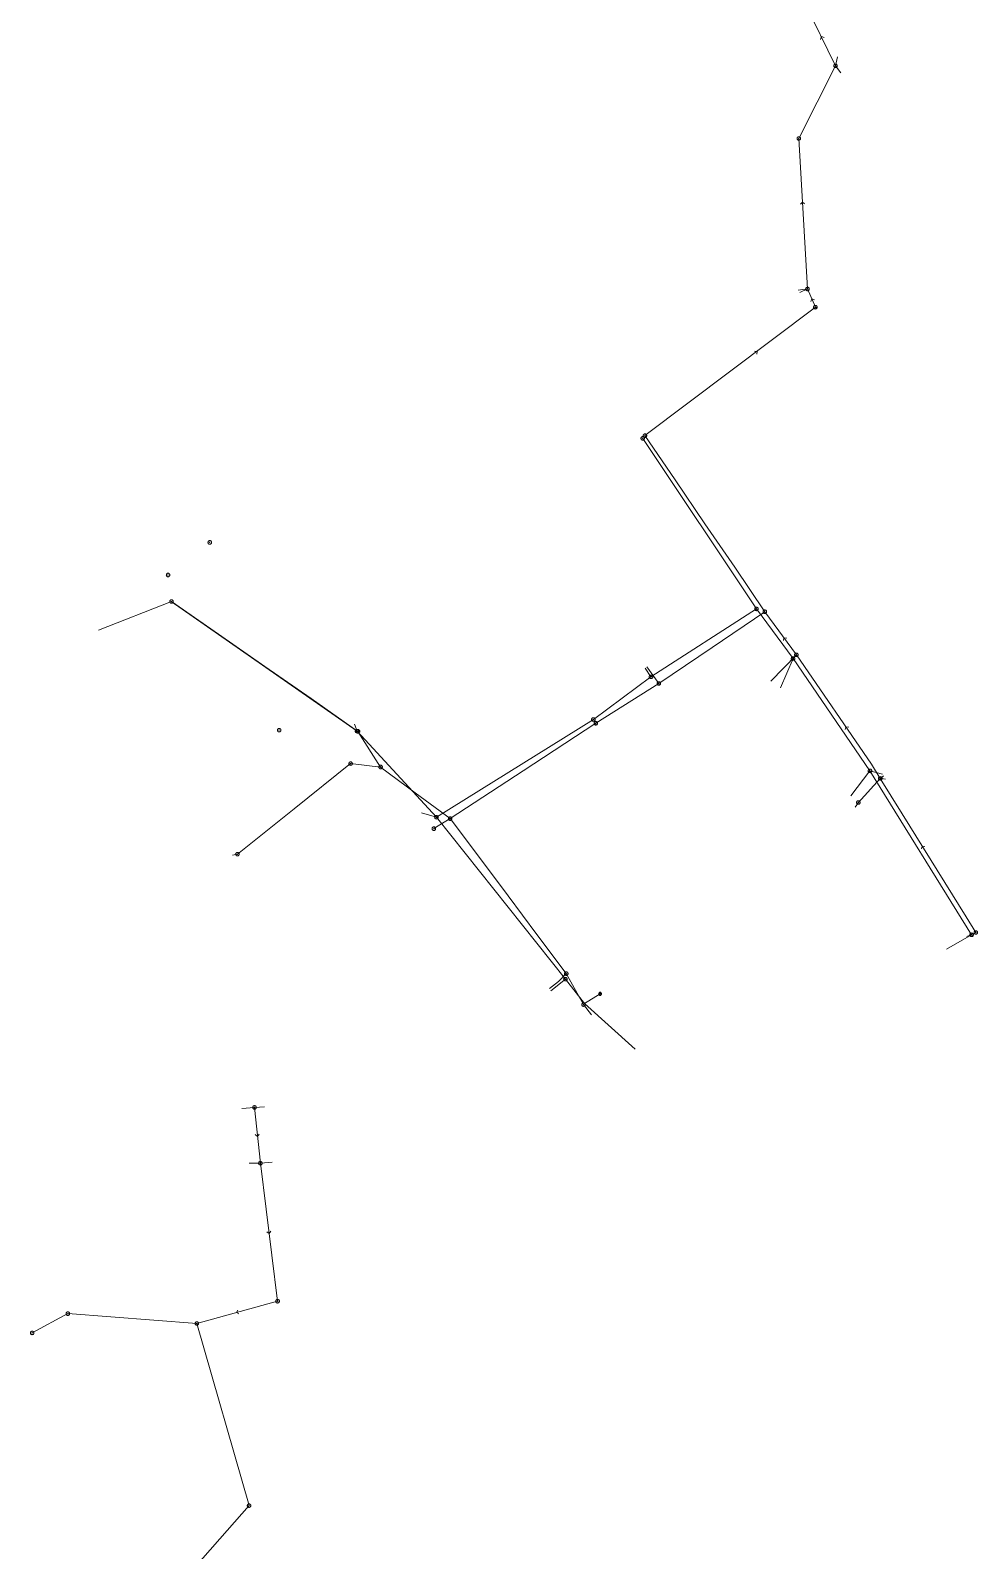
# Model space of a CAD drawing. Header units: metres. Extents: x 25504150 to 25508618, y 6694193 to 6702753.
# Drawn here: x 25506312 to 25506560.4, y 6698208.7 to 6698607.2 of the extents above; entities that cross this region are included whole.
import ezdxf

# ---------------------------------------------------------------- set-up
doc = ezdxf.new("R2010")
doc.units = ezdxf.units.M
for name, pattern in [('Sewer_node', [0]), ('Viemariputket', [0]), ('Viemarivarusteet', [0])]:
    doc.linetypes.add(name, pattern=pattern)
for name, color, linetype, lineweight in [('Sewer_node', 7, 'Sewer_node', 0), ('Viemariputket', 7, 'Viemariputket', 0), ('Viemarivarusteet', 7, 'Viemarivarusteet', 0)]:
    doc.layers.add(name, color=color, linetype=linetype, lineweight=lineweight)

msp = doc.modelspace()

# ---------------------------------------------------------------- linework, layer by layer
at = {"layer": 'Sewer_node', "color": 46, "linetype": 'Continuous', "true_color": 0x7f5f00, "flags": 128}
for points in [[(25506520.1, 6698605.3), (25506519.39, 6698605.53), (25506519.16, 6698604.82)], [(25506515.01, 6698561.69), (25506514.44, 6698562.17), (25506513.95, 6698561.61)], [(25506517.58, 6698536.55), (25506516.88, 6698536.81), (25506516.61, 6698536.12)], [(25506502.49, 6698522.28), (25506502.57, 6698523.03), (25506501.83, 6698523.12)], [(25506510.3, 6698447.87), (25506509.56, 6698447.97), (25506509.45, 6698447.24)], [(25506526.55, 6698424.5), (25506525.81, 6698424.63), (25506525.67, 6698423.9)], [(25506546.52, 6698393.22), (25506545.79, 6698393.38), (25506545.62, 6698392.66)], [(25506370.99, 6698317.73), (25506371.58, 6698317.28), (25506372.04, 6698317.86)], [(25506374.02, 6698292.28), (25506374.62, 6698291.84), (25506375.07, 6698292.43)], [(25506366.38, 6698271.74), (25506366.03, 6698271.07), (25506366.68, 6698270.72)]]:
    msp.add_lwpolyline(points, dxfattribs=at)
for points, elevation in [([(25506523.57, 6698597.88), (25506523.56, 6698597.95), (25506523.55, 6698598.02), (25506523.52, 6698598.09), (25506523.48, 6698598.15), (25506523.44, 6698598.21), (25506523.38, 6698598.25), (25506523.32, 6698598.29), (25506523.25, 6698598.32), (25506523.18, 6698598.33), (25506523.11, 6698598.34), (25506523.04, 6698598.33), (25506522.97, 6698598.32), (25506522.9, 6698598.29), (25506522.84, 6698598.25), (25506522.78, 6698598.21), (25506522.74, 6698598.15), (25506522.7, 6698598.09), (25506522.67, 6698598.02), (25506522.66, 6698597.95), (25506522.65, 6698597.88), (25506522.66, 6698597.81), (25506522.67, 6698597.74), (25506522.7, 6698597.67), (25506522.74, 6698597.61), (25506522.78, 6698597.55), (25506522.84, 6698597.51), (25506522.9, 6698597.47), (25506522.97, 6698597.44), (25506523.04, 6698597.43), (25506523.11, 6698597.42), (25506523.18, 6698597.43), (25506523.25, 6698597.44), (25506523.32, 6698597.47), (25506523.38, 6698597.51), (25506523.44, 6698597.55), (25506523.48, 6698597.61), (25506523.52, 6698597.67), (25506523.55, 6698597.74), (25506523.56, 6698597.81)], 36.54), ([(25506513.93, 6698578.85), (25506513.92, 6698578.92), (25506513.91, 6698578.99), (25506513.88, 6698579.06), (25506513.84, 6698579.12), (25506513.8, 6698579.18), (25506513.74, 6698579.22), (25506513.68, 6698579.26), (25506513.61, 6698579.29), (25506513.54, 6698579.3), (25506513.47, 6698579.31), (25506513.4, 6698579.3), (25506513.33, 6698579.29), (25506513.26, 6698579.26), (25506513.2, 6698579.22), (25506513.14, 6698579.18), (25506513.1, 6698579.12), (25506513.06, 6698579.06), (25506513.03, 6698578.99), (25506513.02, 6698578.92), (25506513.01, 6698578.85), (25506513.02, 6698578.78), (25506513.03, 6698578.71), (25506513.06, 6698578.64), (25506513.1, 6698578.58), (25506513.14, 6698578.52), (25506513.2, 6698578.48), (25506513.26, 6698578.44), (25506513.33, 6698578.41), (25506513.4, 6698578.4), (25506513.47, 6698578.39), (25506513.54, 6698578.4), (25506513.61, 6698578.41), (25506513.68, 6698578.44), (25506513.74, 6698578.48), (25506513.8, 6698578.52), (25506513.84, 6698578.58), (25506513.88, 6698578.64), (25506513.91, 6698578.71), (25506513.92, 6698578.78)], 36.85), ([(25506516.22, 6698539.39), (25506516.21, 6698539.46), (25506516.2, 6698539.53), (25506516.17, 6698539.6), (25506516.13, 6698539.66), (25506516.09, 6698539.72), (25506516.03, 6698539.76), (25506515.97, 6698539.8), (25506515.9, 6698539.83), (25506515.83, 6698539.84), (25506515.76, 6698539.85), (25506515.69, 6698539.84), (25506515.62, 6698539.83), (25506515.55, 6698539.8), (25506515.49, 6698539.76), (25506515.43, 6698539.72), (25506515.39, 6698539.66), (25506515.35, 6698539.6), (25506515.32, 6698539.53), (25506515.31, 6698539.46), (25506515.3, 6698539.39), (25506515.31, 6698539.32), (25506515.32, 6698539.25), (25506515.35, 6698539.18), (25506515.39, 6698539.12), (25506515.43, 6698539.06), (25506515.49, 6698539.02), (25506515.55, 6698538.98), (25506515.62, 6698538.95), (25506515.69, 6698538.94), (25506515.76, 6698538.93), (25506515.83, 6698538.94), (25506515.9, 6698538.95), (25506515.97, 6698538.98), (25506516.03, 6698539.02), (25506516.09, 6698539.06), (25506516.13, 6698539.12), (25506516.17, 6698539.18), (25506516.2, 6698539.25), (25506516.21, 6698539.32)], 36.89), ([(25506518.29, 6698534.61), (25506518.28, 6698534.68), (25506518.27, 6698534.76), (25506518.24, 6698534.82), (25506518.2, 6698534.89), (25506518.15, 6698534.94), (25506518.1, 6698534.99), (25506518.03, 6698535.03), (25506517.97, 6698535.06), (25506517.89, 6698535.07), (25506517.82, 6698535.08), (25506517.75, 6698535.07), (25506517.67, 6698535.06), (25506517.61, 6698535.03), (25506517.54, 6698534.99), (25506517.49, 6698534.94), (25506517.44, 6698534.89), (25506517.4, 6698534.82), (25506517.37, 6698534.76), (25506517.36, 6698534.68), (25506517.35, 6698534.61), (25506517.36, 6698534.54), (25506517.37, 6698534.46), (25506517.4, 6698534.4), (25506517.44, 6698534.33), (25506517.49, 6698534.28), (25506517.54, 6698534.23), (25506517.61, 6698534.19), (25506517.67, 6698534.16), (25506517.75, 6698534.15), (25506517.82, 6698534.14), (25506517.89, 6698534.15), (25506517.97, 6698534.16), (25506518.03, 6698534.19), (25506518.1, 6698534.23), (25506518.15, 6698534.28), (25506518.2, 6698534.33), (25506518.24, 6698534.4), (25506518.27, 6698534.46), (25506518.28, 6698534.54)], 37), ([(25506473.61, 6698500.95), (25506473.6, 6698501.02), (25506473.59, 6698501.09), (25506473.56, 6698501.16), (25506473.52, 6698501.22), (25506473.48, 6698501.28), (25506473.42, 6698501.32), (25506473.36, 6698501.36), (25506473.29, 6698501.39), (25506473.22, 6698501.4), (25506473.15, 6698501.41), (25506473.08, 6698501.4), (25506473.01, 6698501.39), (25506472.94, 6698501.36), (25506472.88, 6698501.32), (25506472.82, 6698501.28), (25506472.78, 6698501.22), (25506472.74, 6698501.16), (25506472.71, 6698501.09), (25506472.7, 6698501.02), (25506472.69, 6698500.95), (25506472.7, 6698500.88), (25506472.71, 6698500.81), (25506472.74, 6698500.74), (25506472.78, 6698500.68), (25506472.82, 6698500.62), (25506472.88, 6698500.58), (25506472.94, 6698500.54), (25506473.01, 6698500.51), (25506473.08, 6698500.5), (25506473.15, 6698500.49), (25506473.22, 6698500.5), (25506473.29, 6698500.51), (25506473.36, 6698500.54), (25506473.42, 6698500.58), (25506473.48, 6698500.62), (25506473.52, 6698500.68), (25506473.56, 6698500.74), (25506473.59, 6698500.81), (25506473.6, 6698500.88)], 100), ([(25506359.53, 6698472.96), (25506359.52, 6698473.03), (25506359.51, 6698473.11), (25506359.48, 6698473.17), (25506359.44, 6698473.24), (25506359.39, 6698473.29), (25506359.34, 6698473.34), (25506359.27, 6698473.38), (25506359.21, 6698473.41), (25506359.13, 6698473.42), (25506359.06, 6698473.43), (25506358.99, 6698473.42), (25506358.91, 6698473.41), (25506358.85, 6698473.38), (25506358.78, 6698473.34), (25506358.73, 6698473.29), (25506358.68, 6698473.24), (25506358.64, 6698473.17), (25506358.61, 6698473.11), (25506358.6, 6698473.03), (25506358.59, 6698472.96), (25506358.6, 6698472.89), (25506358.61, 6698472.81), (25506358.64, 6698472.75), (25506358.68, 6698472.68), (25506358.73, 6698472.63), (25506358.78, 6698472.58), (25506358.85, 6698472.54), (25506358.91, 6698472.51), (25506358.99, 6698472.5), (25506359.06, 6698472.49), (25506359.13, 6698472.5), (25506359.21, 6698472.51), (25506359.27, 6698472.54), (25506359.34, 6698472.58), (25506359.39, 6698472.63), (25506359.44, 6698472.68), (25506359.48, 6698472.75), (25506359.51, 6698472.81), (25506359.52, 6698472.89)], 43.4), ([(25506348.59, 6698464.42), (25506348.58, 6698464.49), (25506348.57, 6698464.56), (25506348.54, 6698464.63), (25506348.5, 6698464.69), (25506348.46, 6698464.75), (25506348.4, 6698464.79), (25506348.34, 6698464.83), (25506348.27, 6698464.86), (25506348.2, 6698464.87), (25506348.13, 6698464.88), (25506348.06, 6698464.87), (25506347.99, 6698464.86), (25506347.92, 6698464.83), (25506347.86, 6698464.79), (25506347.8, 6698464.75), (25506347.76, 6698464.69), (25506347.72, 6698464.63), (25506347.69, 6698464.56), (25506347.68, 6698464.49), (25506347.67, 6698464.42), (25506347.68, 6698464.35), (25506347.69, 6698464.28), (25506347.72, 6698464.21), (25506347.76, 6698464.15), (25506347.8, 6698464.09), (25506347.86, 6698464.05), (25506347.92, 6698464.01), (25506347.99, 6698463.98), (25506348.06, 6698463.97), (25506348.13, 6698463.96), (25506348.2, 6698463.97), (25506348.27, 6698463.98), (25506348.34, 6698464.01), (25506348.4, 6698464.05), (25506348.46, 6698464.09), (25506348.5, 6698464.15), (25506348.54, 6698464.21), (25506348.57, 6698464.28), (25506348.58, 6698464.35)], 44.81), ([(25506349.48, 6698457.47), (25506349.47, 6698457.54), (25506349.46, 6698457.61), (25506349.43, 6698457.68), (25506349.39, 6698457.74), (25506349.35, 6698457.8), (25506349.29, 6698457.84), (25506349.23, 6698457.88), (25506349.16, 6698457.91), (25506349.09, 6698457.92), (25506349.02, 6698457.93), (25506348.95, 6698457.92), (25506348.88, 6698457.91), (25506348.81, 6698457.88), (25506348.75, 6698457.84), (25506348.69, 6698457.8), (25506348.65, 6698457.74), (25506348.61, 6698457.68), (25506348.58, 6698457.61), (25506348.57, 6698457.54), (25506348.56, 6698457.47), (25506348.57, 6698457.4), (25506348.58, 6698457.33), (25506348.61, 6698457.26), (25506348.65, 6698457.2), (25506348.69, 6698457.14), (25506348.75, 6698457.1), (25506348.81, 6698457.06), (25506348.88, 6698457.03), (25506348.95, 6698457.02), (25506349.02, 6698457.01), (25506349.09, 6698457.02), (25506349.16, 6698457.03), (25506349.23, 6698457.06), (25506349.29, 6698457.1), (25506349.35, 6698457.14), (25506349.39, 6698457.2), (25506349.43, 6698457.26), (25506349.46, 6698457.33), (25506349.47, 6698457.4)], 100), ([(25506505.02, 6698454.8), (25506505.01, 6698454.87), (25506505, 6698454.94), (25506504.97, 6698455.01), (25506504.93, 6698455.07), (25506504.89, 6698455.13), (25506504.83, 6698455.17), (25506504.77, 6698455.21), (25506504.7, 6698455.24), (25506504.63, 6698455.25), (25506504.56, 6698455.26), (25506504.49, 6698455.25), (25506504.42, 6698455.24), (25506504.35, 6698455.21), (25506504.29, 6698455.17), (25506504.23, 6698455.13), (25506504.19, 6698455.07), (25506504.15, 6698455.01), (25506504.12, 6698454.94), (25506504.11, 6698454.87), (25506504.1, 6698454.8), (25506504.11, 6698454.73), (25506504.12, 6698454.66), (25506504.15, 6698454.59), (25506504.19, 6698454.53), (25506504.23, 6698454.47), (25506504.29, 6698454.43), (25506504.35, 6698454.39), (25506504.42, 6698454.36), (25506504.49, 6698454.35), (25506504.56, 6698454.34), (25506504.63, 6698454.35), (25506504.7, 6698454.36), (25506504.77, 6698454.39), (25506504.83, 6698454.43), (25506504.89, 6698454.47), (25506504.93, 6698454.53), (25506504.97, 6698454.59), (25506505, 6698454.66), (25506505.01, 6698454.73)], 100), ([(25506513.3, 6698443.5), (25506513.29, 6698443.57), (25506513.28, 6698443.64), (25506513.25, 6698443.71), (25506513.21, 6698443.77), (25506513.17, 6698443.83), (25506513.11, 6698443.87), (25506513.05, 6698443.91), (25506512.98, 6698443.94), (25506512.91, 6698443.95), (25506512.84, 6698443.96), (25506512.77, 6698443.95), (25506512.7, 6698443.94), (25506512.63, 6698443.91), (25506512.57, 6698443.87), (25506512.51, 6698443.83), (25506512.47, 6698443.77), (25506512.43, 6698443.71), (25506512.4, 6698443.64), (25506512.39, 6698443.57), (25506512.38, 6698443.5), (25506512.39, 6698443.43), (25506512.4, 6698443.36), (25506512.43, 6698443.29), (25506512.47, 6698443.23), (25506512.51, 6698443.17), (25506512.57, 6698443.13), (25506512.63, 6698443.09), (25506512.7, 6698443.06), (25506512.77, 6698443.05), (25506512.84, 6698443.04), (25506512.91, 6698443.05), (25506512.98, 6698443.06), (25506513.05, 6698443.09), (25506513.11, 6698443.13), (25506513.17, 6698443.17), (25506513.21, 6698443.23), (25506513.25, 6698443.29), (25506513.28, 6698443.36), (25506513.29, 6698443.43)], 100), ([(25506477.23, 6698435.98), (25506477.22, 6698436.05), (25506477.21, 6698436.12), (25506477.18, 6698436.19), (25506477.14, 6698436.25), (25506477.1, 6698436.31), (25506477.04, 6698436.35), (25506476.98, 6698436.39), (25506476.91, 6698436.42), (25506476.84, 6698436.43), (25506476.77, 6698436.44), (25506476.7, 6698436.43), (25506476.63, 6698436.42), (25506476.56, 6698436.39), (25506476.5, 6698436.35), (25506476.44, 6698436.31), (25506476.4, 6698436.25), (25506476.36, 6698436.19), (25506476.33, 6698436.12), (25506476.32, 6698436.05), (25506476.31, 6698435.98), (25506476.32, 6698435.91), (25506476.33, 6698435.84), (25506476.36, 6698435.77), (25506476.4, 6698435.71), (25506476.44, 6698435.65), (25506476.5, 6698435.61), (25506476.56, 6698435.57), (25506476.63, 6698435.54), (25506476.7, 6698435.53), (25506476.77, 6698435.52), (25506476.84, 6698435.53), (25506476.91, 6698435.54), (25506476.98, 6698435.57), (25506477.04, 6698435.61), (25506477.1, 6698435.65), (25506477.14, 6698435.71), (25506477.18, 6698435.77), (25506477.21, 6698435.84), (25506477.22, 6698435.91)], 100), ([(25506460.72, 6698425.55), (25506460.71, 6698425.62), (25506460.7, 6698425.69), (25506460.67, 6698425.76), (25506460.63, 6698425.82), (25506460.59, 6698425.88), (25506460.53, 6698425.92), (25506460.47, 6698425.96), (25506460.4, 6698425.99), (25506460.33, 6698426), (25506460.26, 6698426.01), (25506460.19, 6698426), (25506460.12, 6698425.99), (25506460.05, 6698425.96), (25506459.99, 6698425.92), (25506459.93, 6698425.88), (25506459.89, 6698425.82), (25506459.85, 6698425.76), (25506459.82, 6698425.69), (25506459.81, 6698425.62), (25506459.8, 6698425.55), (25506459.81, 6698425.48), (25506459.82, 6698425.41), (25506459.85, 6698425.34), (25506459.89, 6698425.28), (25506459.93, 6698425.22), (25506459.99, 6698425.18), (25506460.05, 6698425.14), (25506460.12, 6698425.11), (25506460.19, 6698425.1), (25506460.26, 6698425.09), (25506460.33, 6698425.1), (25506460.4, 6698425.11), (25506460.47, 6698425.14), (25506460.53, 6698425.18), (25506460.59, 6698425.22), (25506460.63, 6698425.28), (25506460.67, 6698425.34), (25506460.7, 6698425.41), (25506460.71, 6698425.48)], 100), ([(25506377.7, 6698423.76), (25506377.69, 6698423.83), (25506377.68, 6698423.9), (25506377.65, 6698423.97), (25506377.61, 6698424.03), (25506377.57, 6698424.09), (25506377.51, 6698424.13), (25506377.45, 6698424.17), (25506377.38, 6698424.2), (25506377.31, 6698424.21), (25506377.24, 6698424.22), (25506377.17, 6698424.21), (25506377.1, 6698424.2), (25506377.03, 6698424.17), (25506376.97, 6698424.13), (25506376.91, 6698424.09), (25506376.87, 6698424.03), (25506376.83, 6698423.97), (25506376.8, 6698423.9), (25506376.79, 6698423.83), (25506376.78, 6698423.76), (25506376.79, 6698423.69), (25506376.8, 6698423.62), (25506376.83, 6698423.55), (25506376.87, 6698423.49), (25506376.91, 6698423.43), (25506376.97, 6698423.39), (25506377.03, 6698423.35), (25506377.1, 6698423.32), (25506377.17, 6698423.31), (25506377.24, 6698423.3), (25506377.31, 6698423.31), (25506377.38, 6698423.32), (25506377.45, 6698423.35), (25506377.51, 6698423.39), (25506377.57, 6698423.43), (25506377.61, 6698423.49), (25506377.65, 6698423.55), (25506377.68, 6698423.62), (25506377.69, 6698423.69)], 100), ([(25506398.39, 6698423.44), (25506398.38, 6698423.51), (25506398.37, 6698423.59), (25506398.34, 6698423.65), (25506398.3, 6698423.72), (25506398.25, 6698423.77), (25506398.2, 6698423.82), (25506398.13, 6698423.86), (25506398.07, 6698423.89), (25506397.99, 6698423.9), (25506397.92, 6698423.91), (25506397.85, 6698423.9), (25506397.77, 6698423.89), (25506397.71, 6698423.86), (25506397.64, 6698423.82), (25506397.59, 6698423.77), (25506397.54, 6698423.72), (25506397.5, 6698423.65), (25506397.47, 6698423.59), (25506397.46, 6698423.51), (25506397.45, 6698423.44), (25506397.46, 6698423.37), (25506397.47, 6698423.29), (25506397.5, 6698423.23), (25506397.54, 6698423.16), (25506397.59, 6698423.11), (25506397.64, 6698423.06), (25506397.71, 6698423.02), (25506397.77, 6698422.99), (25506397.85, 6698422.98), (25506397.92, 6698422.97), (25506397.99, 6698422.98), (25506398.07, 6698422.99), (25506398.13, 6698423.02), (25506398.2, 6698423.06), (25506398.25, 6698423.11), (25506398.3, 6698423.16), (25506398.34, 6698423.23), (25506398.37, 6698423.29), (25506398.38, 6698423.37)], 100), ([(25506396.45, 6698414.98), (25506396.44, 6698415.05), (25506396.43, 6698415.12), (25506396.4, 6698415.19), (25506396.36, 6698415.25), (25506396.32, 6698415.31), (25506396.26, 6698415.35), (25506396.2, 6698415.39), (25506396.13, 6698415.42), (25506396.06, 6698415.43), (25506395.99, 6698415.44), (25506395.92, 6698415.43), (25506395.85, 6698415.42), (25506395.78, 6698415.39), (25506395.72, 6698415.35), (25506395.66, 6698415.31), (25506395.62, 6698415.25), (25506395.58, 6698415.19), (25506395.55, 6698415.12), (25506395.54, 6698415.05), (25506395.53, 6698414.98), (25506395.54, 6698414.91), (25506395.55, 6698414.84), (25506395.58, 6698414.77), (25506395.62, 6698414.71), (25506395.66, 6698414.65), (25506395.72, 6698414.61), (25506395.78, 6698414.57), (25506395.85, 6698414.54), (25506395.92, 6698414.53), (25506395.99, 6698414.52), (25506396.06, 6698414.53), (25506396.13, 6698414.54), (25506396.2, 6698414.57), (25506396.26, 6698414.61), (25506396.32, 6698414.65), (25506396.36, 6698414.71), (25506396.4, 6698414.77), (25506396.43, 6698414.84), (25506396.44, 6698414.91)], 100), ([(25506404.31, 6698414.09), (25506404.3, 6698414.16), (25506404.29, 6698414.23), (25506404.26, 6698414.3), (25506404.22, 6698414.36), (25506404.18, 6698414.42), (25506404.12, 6698414.46), (25506404.06, 6698414.5), (25506403.99, 6698414.53), (25506403.92, 6698414.54), (25506403.85, 6698414.55), (25506403.78, 6698414.54), (25506403.71, 6698414.53), (25506403.64, 6698414.5), (25506403.58, 6698414.46), (25506403.52, 6698414.42), (25506403.48, 6698414.36), (25506403.44, 6698414.3), (25506403.41, 6698414.23), (25506403.4, 6698414.16), (25506403.39, 6698414.09), (25506403.4, 6698414.02), (25506403.41, 6698413.95), (25506403.44, 6698413.88), (25506403.48, 6698413.82), (25506403.52, 6698413.76), (25506403.58, 6698413.72), (25506403.64, 6698413.68), (25506403.71, 6698413.65), (25506403.78, 6698413.64), (25506403.85, 6698413.63), (25506403.92, 6698413.64), (25506403.99, 6698413.65), (25506404.06, 6698413.68), (25506404.12, 6698413.72), (25506404.18, 6698413.76), (25506404.22, 6698413.82), (25506404.26, 6698413.88), (25506404.29, 6698413.95), (25506404.3, 6698414.02)], 100), ([(25506535.31, 6698411.1), (25506535.3, 6698411.17), (25506535.29, 6698411.24), (25506535.26, 6698411.31), (25506535.22, 6698411.37), (25506535.18, 6698411.43), (25506535.12, 6698411.47), (25506535.06, 6698411.51), (25506534.99, 6698411.54), (25506534.92, 6698411.55), (25506534.85, 6698411.56), (25506534.78, 6698411.55), (25506534.71, 6698411.54), (25506534.64, 6698411.51), (25506534.58, 6698411.47), (25506534.52, 6698411.43), (25506534.48, 6698411.37), (25506534.44, 6698411.31), (25506534.41, 6698411.24), (25506534.4, 6698411.17), (25506534.39, 6698411.1), (25506534.4, 6698411.03), (25506534.41, 6698410.96), (25506534.44, 6698410.89), (25506534.48, 6698410.83), (25506534.52, 6698410.77), (25506534.58, 6698410.73), (25506534.64, 6698410.69), (25506534.71, 6698410.66), (25506534.78, 6698410.65), (25506534.85, 6698410.64), (25506534.92, 6698410.65), (25506534.99, 6698410.66), (25506535.06, 6698410.69), (25506535.12, 6698410.73), (25506535.18, 6698410.77), (25506535.22, 6698410.83), (25506535.26, 6698410.89), (25506535.29, 6698410.96), (25506535.3, 6698411.03)], 100), ([(25506529.55, 6698404.79), (25506529.54, 6698404.86), (25506529.53, 6698404.93), (25506529.5, 6698405), (25506529.46, 6698405.06), (25506529.42, 6698405.12), (25506529.36, 6698405.16), (25506529.3, 6698405.2), (25506529.23, 6698405.23), (25506529.16, 6698405.24), (25506529.09, 6698405.25), (25506529.02, 6698405.24), (25506528.95, 6698405.23), (25506528.88, 6698405.2), (25506528.82, 6698405.16), (25506528.76, 6698405.12), (25506528.72, 6698405.06), (25506528.68, 6698405), (25506528.65, 6698404.93), (25506528.64, 6698404.86), (25506528.63, 6698404.79), (25506528.64, 6698404.72), (25506528.65, 6698404.65), (25506528.68, 6698404.58), (25506528.72, 6698404.52), (25506528.76, 6698404.46), (25506528.82, 6698404.42), (25506528.88, 6698404.38), (25506528.95, 6698404.35), (25506529.02, 6698404.34), (25506529.09, 6698404.33), (25506529.16, 6698404.34), (25506529.23, 6698404.35), (25506529.3, 6698404.38), (25506529.36, 6698404.42), (25506529.42, 6698404.46), (25506529.46, 6698404.52), (25506529.5, 6698404.58), (25506529.53, 6698404.65), (25506529.54, 6698404.72)], 100), ([(25506422.54, 6698400.56), (25506422.53, 6698400.63), (25506422.52, 6698400.7), (25506422.49, 6698400.77), (25506422.45, 6698400.83), (25506422.41, 6698400.89), (25506422.35, 6698400.93), (25506422.29, 6698400.97), (25506422.22, 6698401), (25506422.15, 6698401.01), (25506422.08, 6698401.02), (25506422.01, 6698401.01), (25506421.94, 6698401), (25506421.87, 6698400.97), (25506421.81, 6698400.93), (25506421.75, 6698400.89), (25506421.71, 6698400.83), (25506421.67, 6698400.77), (25506421.64, 6698400.7), (25506421.63, 6698400.63), (25506421.62, 6698400.56), (25506421.63, 6698400.49), (25506421.64, 6698400.42), (25506421.67, 6698400.35), (25506421.71, 6698400.29), (25506421.75, 6698400.23), (25506421.81, 6698400.19), (25506421.87, 6698400.15), (25506421.94, 6698400.12), (25506422.01, 6698400.11), (25506422.08, 6698400.1), (25506422.15, 6698400.11), (25506422.22, 6698400.12), (25506422.29, 6698400.15), (25506422.35, 6698400.19), (25506422.41, 6698400.23), (25506422.45, 6698400.29), (25506422.49, 6698400.35), (25506422.52, 6698400.42), (25506422.53, 6698400.49)], 100), ([(25506418.27, 6698397.93), (25506418.26, 6698398), (25506418.25, 6698398.07), (25506418.22, 6698398.14), (25506418.18, 6698398.2), (25506418.14, 6698398.26), (25506418.08, 6698398.3), (25506418.02, 6698398.34), (25506417.95, 6698398.37), (25506417.88, 6698398.38), (25506417.81, 6698398.39), (25506417.74, 6698398.38), (25506417.67, 6698398.37), (25506417.6, 6698398.34), (25506417.54, 6698398.3), (25506417.48, 6698398.26), (25506417.44, 6698398.2), (25506417.4, 6698398.14), (25506417.37, 6698398.07), (25506417.36, 6698398), (25506417.35, 6698397.93), (25506417.36, 6698397.86), (25506417.37, 6698397.79), (25506417.4, 6698397.72), (25506417.44, 6698397.66), (25506417.48, 6698397.6), (25506417.54, 6698397.56), (25506417.6, 6698397.52), (25506417.67, 6698397.49), (25506417.74, 6698397.48), (25506417.81, 6698397.47), (25506417.88, 6698397.48), (25506417.95, 6698397.49), (25506418.02, 6698397.52), (25506418.08, 6698397.56), (25506418.14, 6698397.6), (25506418.18, 6698397.66), (25506418.22, 6698397.72), (25506418.25, 6698397.79), (25506418.26, 6698397.86)], 100), ([(25506366.77, 6698391.24), (25506366.76, 6698391.31), (25506366.75, 6698391.38), (25506366.72, 6698391.45), (25506366.68, 6698391.51), (25506366.64, 6698391.57), (25506366.58, 6698391.61), (25506366.52, 6698391.65), (25506366.45, 6698391.68), (25506366.38, 6698391.69), (25506366.31, 6698391.7), (25506366.24, 6698391.69), (25506366.17, 6698391.68), (25506366.1, 6698391.65), (25506366.04, 6698391.61), (25506365.98, 6698391.57), (25506365.94, 6698391.51), (25506365.9, 6698391.45), (25506365.87, 6698391.38), (25506365.86, 6698391.31), (25506365.85, 6698391.24), (25506365.86, 6698391.17), (25506365.87, 6698391.1), (25506365.9, 6698391.03), (25506365.94, 6698390.97), (25506365.98, 6698390.91), (25506366.04, 6698390.87), (25506366.1, 6698390.83), (25506366.17, 6698390.8), (25506366.24, 6698390.79), (25506366.31, 6698390.78), (25506366.38, 6698390.79), (25506366.45, 6698390.8), (25506366.52, 6698390.83), (25506366.58, 6698390.87), (25506366.64, 6698390.91), (25506366.68, 6698390.97), (25506366.72, 6698391.03), (25506366.75, 6698391.1), (25506366.76, 6698391.17)], 100), ([(25506560.35, 6698370.7), (25506560.34, 6698370.77), (25506560.33, 6698370.84), (25506560.3, 6698370.91), (25506560.26, 6698370.97), (25506560.22, 6698371.03), (25506560.16, 6698371.07), (25506560.1, 6698371.11), (25506560.03, 6698371.14), (25506559.96, 6698371.15), (25506559.89, 6698371.16), (25506559.82, 6698371.15), (25506559.75, 6698371.14), (25506559.68, 6698371.11), (25506559.62, 6698371.07), (25506559.56, 6698371.03), (25506559.52, 6698370.97), (25506559.48, 6698370.91), (25506559.45, 6698370.84), (25506559.44, 6698370.77), (25506559.43, 6698370.7), (25506559.44, 6698370.63), (25506559.45, 6698370.56), (25506559.48, 6698370.49), (25506559.52, 6698370.43), (25506559.56, 6698370.37), (25506559.62, 6698370.33), (25506559.68, 6698370.29), (25506559.75, 6698370.26), (25506559.82, 6698370.25), (25506559.89, 6698370.24), (25506559.96, 6698370.25), (25506560.03, 6698370.26), (25506560.1, 6698370.29), (25506560.16, 6698370.33), (25506560.22, 6698370.37), (25506560.26, 6698370.43), (25506560.3, 6698370.49), (25506560.33, 6698370.56), (25506560.34, 6698370.63)], 100), ([(25506452.99, 6698359.93), (25506452.98, 6698360), (25506452.97, 6698360.07), (25506452.94, 6698360.14), (25506452.9, 6698360.2), (25506452.86, 6698360.26), (25506452.8, 6698360.3), (25506452.74, 6698360.34), (25506452.67, 6698360.37), (25506452.6, 6698360.38), (25506452.53, 6698360.39), (25506452.46, 6698360.38), (25506452.39, 6698360.37), (25506452.32, 6698360.34), (25506452.26, 6698360.3), (25506452.2, 6698360.26), (25506452.16, 6698360.2), (25506452.12, 6698360.14), (25506452.09, 6698360.07), (25506452.08, 6698360), (25506452.07, 6698359.93), (25506452.08, 6698359.86), (25506452.09, 6698359.79), (25506452.12, 6698359.72), (25506452.16, 6698359.66), (25506452.2, 6698359.6), (25506452.26, 6698359.56), (25506452.32, 6698359.52), (25506452.39, 6698359.49), (25506452.46, 6698359.48), (25506452.53, 6698359.47), (25506452.6, 6698359.48), (25506452.67, 6698359.49), (25506452.74, 6698359.52), (25506452.8, 6698359.56), (25506452.86, 6698359.6), (25506452.9, 6698359.66), (25506452.94, 6698359.72), (25506452.97, 6698359.79), (25506452.98, 6698359.86)], 100), ([(25506457.52, 6698351.81), (25506457.51, 6698351.88), (25506457.5, 6698351.95), (25506457.47, 6698352.02), (25506457.43, 6698352.08), (25506457.39, 6698352.14), (25506457.33, 6698352.18), (25506457.27, 6698352.22), (25506457.2, 6698352.25), (25506457.13, 6698352.26), (25506457.06, 6698352.27), (25506456.99, 6698352.26), (25506456.92, 6698352.25), (25506456.85, 6698352.22), (25506456.79, 6698352.18), (25506456.73, 6698352.14), (25506456.69, 6698352.08), (25506456.65, 6698352.02), (25506456.62, 6698351.95), (25506456.61, 6698351.88), (25506456.6, 6698351.81), (25506456.61, 6698351.74), (25506456.62, 6698351.67), (25506456.65, 6698351.6), (25506456.69, 6698351.54), (25506456.73, 6698351.48), (25506456.79, 6698351.44), (25506456.85, 6698351.4), (25506456.92, 6698351.37), (25506456.99, 6698351.36), (25506457.06, 6698351.35), (25506457.13, 6698351.36), (25506457.2, 6698351.37), (25506457.27, 6698351.4), (25506457.33, 6698351.44), (25506457.39, 6698351.48), (25506457.43, 6698351.54), (25506457.47, 6698351.6), (25506457.5, 6698351.67), (25506457.51, 6698351.74)], 100), ([(25506371.25, 6698324.86), (25506371.24, 6698324.93), (25506371.23, 6698325.01), (25506371.2, 6698325.07), (25506371.16, 6698325.14), (25506371.11, 6698325.19), (25506371.06, 6698325.24), (25506370.99, 6698325.28), (25506370.93, 6698325.31), (25506370.85, 6698325.32), (25506370.78, 6698325.33), (25506370.71, 6698325.32), (25506370.63, 6698325.31), (25506370.57, 6698325.28), (25506370.5, 6698325.24), (25506370.45, 6698325.19), (25506370.4, 6698325.14), (25506370.36, 6698325.07), (25506370.33, 6698325.01), (25506370.32, 6698324.93), (25506370.31, 6698324.86), (25506370.32, 6698324.79), (25506370.33, 6698324.71), (25506370.36, 6698324.65), (25506370.4, 6698324.58), (25506370.45, 6698324.53), (25506370.5, 6698324.48), (25506370.57, 6698324.44), (25506370.63, 6698324.41), (25506370.71, 6698324.4), (25506370.78, 6698324.39), (25506370.85, 6698324.4), (25506370.93, 6698324.41), (25506370.99, 6698324.44), (25506371.06, 6698324.48), (25506371.11, 6698324.53), (25506371.16, 6698324.58), (25506371.2, 6698324.65), (25506371.23, 6698324.71), (25506371.24, 6698324.79)], 42.06), ([(25506372.79, 6698310.23), (25506372.78, 6698310.3), (25506372.77, 6698310.37), (25506372.74, 6698310.44), (25506372.7, 6698310.5), (25506372.66, 6698310.56), (25506372.6, 6698310.6), (25506372.54, 6698310.64), (25506372.47, 6698310.67), (25506372.4, 6698310.68), (25506372.33, 6698310.69), (25506372.26, 6698310.68), (25506372.19, 6698310.67), (25506372.12, 6698310.64), (25506372.06, 6698310.6), (25506372, 6698310.56), (25506371.96, 6698310.5), (25506371.92, 6698310.44), (25506371.89, 6698310.37), (25506371.88, 6698310.3), (25506371.87, 6698310.23), (25506371.88, 6698310.16), (25506371.89, 6698310.09), (25506371.92, 6698310.02), (25506371.96, 6698309.96), (25506372, 6698309.9), (25506372.06, 6698309.86), (25506372.12, 6698309.82), (25506372.19, 6698309.79), (25506372.26, 6698309.78), (25506372.33, 6698309.77), (25506372.4, 6698309.78), (25506372.47, 6698309.79), (25506372.54, 6698309.82), (25506372.6, 6698309.86), (25506372.66, 6698309.9), (25506372.7, 6698309.96), (25506372.74, 6698310.02), (25506372.77, 6698310.09), (25506372.78, 6698310.16)], 42.09), ([(25506377.31, 6698274.06), (25506377.3, 6698274.13), (25506377.29, 6698274.21), (25506377.26, 6698274.27), (25506377.22, 6698274.34), (25506377.17, 6698274.39), (25506377.12, 6698274.44), (25506377.05, 6698274.48), (25506376.99, 6698274.51), (25506376.91, 6698274.52), (25506376.84, 6698274.53), (25506376.77, 6698274.52), (25506376.69, 6698274.51), (25506376.63, 6698274.48), (25506376.56, 6698274.44), (25506376.51, 6698274.39), (25506376.46, 6698274.34), (25506376.42, 6698274.27), (25506376.39, 6698274.21), (25506376.38, 6698274.13), (25506376.37, 6698274.06), (25506376.38, 6698273.99), (25506376.39, 6698273.91), (25506376.42, 6698273.85), (25506376.46, 6698273.78), (25506376.51, 6698273.73), (25506376.56, 6698273.68), (25506376.63, 6698273.64), (25506376.69, 6698273.61), (25506376.77, 6698273.6), (25506376.84, 6698273.59), (25506376.91, 6698273.6), (25506376.99, 6698273.61), (25506377.05, 6698273.64), (25506377.12, 6698273.68), (25506377.17, 6698273.73), (25506377.22, 6698273.78), (25506377.26, 6698273.85), (25506377.29, 6698273.91), (25506377.3, 6698273.99)], 42.53), ([(25506322.32, 6698270.81), (25506322.31, 6698270.88), (25506322.3, 6698270.95), (25506322.27, 6698271.02), (25506322.23, 6698271.08), (25506322.19, 6698271.14), (25506322.13, 6698271.18), (25506322.07, 6698271.22), (25506322, 6698271.25), (25506321.93, 6698271.26), (25506321.86, 6698271.27), (25506321.79, 6698271.26), (25506321.72, 6698271.25), (25506321.65, 6698271.22), (25506321.59, 6698271.18), (25506321.53, 6698271.14), (25506321.49, 6698271.08), (25506321.45, 6698271.02), (25506321.42, 6698270.95), (25506321.41, 6698270.88), (25506321.4, 6698270.81), (25506321.41, 6698270.74), (25506321.42, 6698270.67), (25506321.45, 6698270.6), (25506321.49, 6698270.54), (25506321.53, 6698270.48), (25506321.59, 6698270.44), (25506321.65, 6698270.4), (25506321.72, 6698270.37), (25506321.79, 6698270.36), (25506321.86, 6698270.35), (25506321.93, 6698270.36), (25506322, 6698270.37), (25506322.07, 6698270.4), (25506322.13, 6698270.44), (25506322.19, 6698270.48), (25506322.23, 6698270.54), (25506322.27, 6698270.6), (25506322.3, 6698270.67), (25506322.31, 6698270.74)], 43.51), ([(25506312.96, 6698265.75), (25506312.95, 6698265.82), (25506312.94, 6698265.89), (25506312.91, 6698265.96), (25506312.87, 6698266.02), (25506312.83, 6698266.08), (25506312.77, 6698266.12), (25506312.71, 6698266.16), (25506312.64, 6698266.19), (25506312.57, 6698266.2), (25506312.5, 6698266.21), (25506312.43, 6698266.2), (25506312.36, 6698266.19), (25506312.29, 6698266.16), (25506312.23, 6698266.12), (25506312.17, 6698266.08), (25506312.13, 6698266.02), (25506312.09, 6698265.96), (25506312.06, 6698265.89), (25506312.05, 6698265.82), (25506312.04, 6698265.75), (25506312.05, 6698265.68), (25506312.06, 6698265.61), (25506312.09, 6698265.54), (25506312.13, 6698265.48), (25506312.17, 6698265.42), (25506312.23, 6698265.38), (25506312.29, 6698265.34), (25506312.36, 6698265.31), (25506312.43, 6698265.3), (25506312.5, 6698265.29), (25506312.57, 6698265.3), (25506312.64, 6698265.31), (25506312.71, 6698265.34), (25506312.77, 6698265.38), (25506312.83, 6698265.42), (25506312.87, 6698265.48), (25506312.91, 6698265.54), (25506312.94, 6698265.61), (25506312.95, 6698265.68)], 44.27), ([(25506356.14, 6698268.22), (25506356.13, 6698268.29), (25506356.12, 6698268.37), (25506356.09, 6698268.43), (25506356.05, 6698268.5), (25506356, 6698268.55), (25506355.95, 6698268.6), (25506355.88, 6698268.64), (25506355.82, 6698268.67), (25506355.74, 6698268.68), (25506355.67, 6698268.69), (25506355.6, 6698268.68), (25506355.52, 6698268.67), (25506355.46, 6698268.64), (25506355.39, 6698268.6), (25506355.34, 6698268.55), (25506355.29, 6698268.5), (25506355.25, 6698268.43), (25506355.22, 6698268.37), (25506355.21, 6698268.29), (25506355.2, 6698268.22), (25506355.21, 6698268.15), (25506355.22, 6698268.07), (25506355.25, 6698268.01), (25506355.29, 6698267.94), (25506355.34, 6698267.89), (25506355.39, 6698267.84), (25506355.46, 6698267.8), (25506355.52, 6698267.77), (25506355.6, 6698267.76), (25506355.67, 6698267.75), (25506355.74, 6698267.76), (25506355.82, 6698267.77), (25506355.88, 6698267.8), (25506355.95, 6698267.84), (25506356, 6698267.89), (25506356.05, 6698267.94), (25506356.09, 6698268.01), (25506356.12, 6698268.07), (25506356.13, 6698268.15)], 42.29), ([(25506369.83, 6698220.49), (25506369.82, 6698220.56), (25506369.81, 6698220.64), (25506369.78, 6698220.7), (25506369.74, 6698220.77), (25506369.69, 6698220.82), (25506369.64, 6698220.87), (25506369.57, 6698220.91), (25506369.51, 6698220.94), (25506369.43, 6698220.95), (25506369.36, 6698220.96), (25506369.29, 6698220.95), (25506369.21, 6698220.94), (25506369.15, 6698220.91), (25506369.08, 6698220.87), (25506369.03, 6698220.82), (25506368.98, 6698220.77), (25506368.94, 6698220.7), (25506368.91, 6698220.64), (25506368.9, 6698220.56), (25506368.89, 6698220.49), (25506368.9, 6698220.42), (25506368.91, 6698220.34), (25506368.94, 6698220.28), (25506368.98, 6698220.21), (25506369.03, 6698220.16), (25506369.08, 6698220.11), (25506369.15, 6698220.07), (25506369.21, 6698220.04), (25506369.29, 6698220.03), (25506369.36, 6698220.02), (25506369.43, 6698220.03), (25506369.51, 6698220.04), (25506369.57, 6698220.07), (25506369.64, 6698220.11), (25506369.69, 6698220.16), (25506369.74, 6698220.21), (25506369.78, 6698220.28), (25506369.81, 6698220.34), (25506369.82, 6698220.42)], 40.72)]:
    msp.add_lwpolyline(points, close=True, dxfattribs=dict(at, elevation=elevation))
at = {"layer": 'Sewer_node', "color": 252, "linetype": 'Continuous', "lineweight": 9, "true_color": 0x848484, "flags": 128}
for points, elevation in [([(25506473.01, 6698500.23), (25506473, 6698500.3), (25506472.99, 6698500.37), (25506472.96, 6698500.44), (25506472.92, 6698500.5), (25506472.88, 6698500.56), (25506472.82, 6698500.6), (25506472.76, 6698500.64), (25506472.69, 6698500.67), (25506472.62, 6698500.68), (25506472.55, 6698500.69), (25506472.48, 6698500.68), (25506472.41, 6698500.67), (25506472.34, 6698500.64), (25506472.28, 6698500.6), (25506472.22, 6698500.56), (25506472.18, 6698500.5), (25506472.14, 6698500.44), (25506472.11, 6698500.37), (25506472.1, 6698500.3), (25506472.09, 6698500.23), (25506472.1, 6698500.16), (25506472.11, 6698500.09), (25506472.14, 6698500.02), (25506472.18, 6698499.96), (25506472.22, 6698499.9), (25506472.28, 6698499.86), (25506472.34, 6698499.82), (25506472.41, 6698499.79), (25506472.48, 6698499.78), (25506472.55, 6698499.77), (25506472.62, 6698499.78), (25506472.69, 6698499.79), (25506472.76, 6698499.82), (25506472.82, 6698499.86), (25506472.88, 6698499.9), (25506472.92, 6698499.96), (25506472.96, 6698500.02), (25506472.99, 6698500.09), (25506473, 6698500.16)], 37.61), ([(25506502.85, 6698455.52), (25506502.84, 6698455.59), (25506502.83, 6698455.66), (25506502.8, 6698455.73), (25506502.76, 6698455.79), (25506502.72, 6698455.85), (25506502.66, 6698455.89), (25506502.6, 6698455.93), (25506502.53, 6698455.96), (25506502.46, 6698455.97), (25506502.39, 6698455.98), (25506502.32, 6698455.97), (25506502.25, 6698455.96), (25506502.18, 6698455.93), (25506502.12, 6698455.89), (25506502.06, 6698455.85), (25506502.02, 6698455.79), (25506501.98, 6698455.73), (25506501.95, 6698455.66), (25506501.94, 6698455.59), (25506501.93, 6698455.52), (25506501.94, 6698455.45), (25506501.95, 6698455.38), (25506501.98, 6698455.31), (25506502.02, 6698455.25), (25506502.06, 6698455.19), (25506502.12, 6698455.15), (25506502.18, 6698455.11), (25506502.25, 6698455.08), (25506502.32, 6698455.07), (25506502.39, 6698455.06), (25506502.46, 6698455.07), (25506502.53, 6698455.08), (25506502.6, 6698455.11), (25506502.66, 6698455.15), (25506502.72, 6698455.19), (25506502.76, 6698455.25), (25506502.8, 6698455.31), (25506502.83, 6698455.38), (25506502.84, 6698455.45)], 37.89), ([(25506512.42, 6698442.51), (25506512.41, 6698442.58), (25506512.4, 6698442.65), (25506512.37, 6698442.72), (25506512.33, 6698442.78), (25506512.29, 6698442.84), (25506512.23, 6698442.88), (25506512.17, 6698442.92), (25506512.1, 6698442.95), (25506512.03, 6698442.96), (25506511.96, 6698442.97), (25506511.89, 6698442.96), (25506511.82, 6698442.95), (25506511.75, 6698442.92), (25506511.69, 6698442.88), (25506511.63, 6698442.84), (25506511.59, 6698442.78), (25506511.55, 6698442.72), (25506511.52, 6698442.65), (25506511.51, 6698442.58), (25506511.5, 6698442.51), (25506511.51, 6698442.44), (25506511.52, 6698442.37), (25506511.55, 6698442.3), (25506511.59, 6698442.24), (25506511.63, 6698442.18), (25506511.69, 6698442.14), (25506511.75, 6698442.1), (25506511.82, 6698442.07), (25506511.89, 6698442.06), (25506511.96, 6698442.05), (25506512.03, 6698442.06), (25506512.1, 6698442.07), (25506512.17, 6698442.1), (25506512.23, 6698442.14), (25506512.29, 6698442.18), (25506512.33, 6698442.24), (25506512.37, 6698442.3), (25506512.4, 6698442.37), (25506512.41, 6698442.44)], 37.97), ([(25506475.2, 6698437.72), (25506475.19, 6698437.79), (25506475.18, 6698437.87), (25506475.15, 6698437.93), (25506475.11, 6698438), (25506475.06, 6698438.05), (25506475.01, 6698438.1), (25506474.94, 6698438.14), (25506474.88, 6698438.17), (25506474.8, 6698438.18), (25506474.73, 6698438.19), (25506474.66, 6698438.18), (25506474.58, 6698438.17), (25506474.52, 6698438.14), (25506474.45, 6698438.1), (25506474.4, 6698438.05), (25506474.35, 6698438), (25506474.31, 6698437.93), (25506474.28, 6698437.87), (25506474.27, 6698437.79), (25506474.26, 6698437.72), (25506474.27, 6698437.65), (25506474.28, 6698437.57), (25506474.31, 6698437.51), (25506474.35, 6698437.44), (25506474.4, 6698437.39), (25506474.45, 6698437.34), (25506474.52, 6698437.3), (25506474.58, 6698437.27), (25506474.66, 6698437.26), (25506474.73, 6698437.25), (25506474.8, 6698437.26), (25506474.88, 6698437.27), (25506474.94, 6698437.3), (25506475.01, 6698437.34), (25506475.06, 6698437.39), (25506475.11, 6698437.44), (25506475.15, 6698437.51), (25506475.18, 6698437.57), (25506475.19, 6698437.65)], 40.28), ([(25506460.1, 6698426.53), (25506460.09, 6698426.6), (25506460.08, 6698426.68), (25506460.05, 6698426.74), (25506460.01, 6698426.81), (25506459.96, 6698426.86), (25506459.91, 6698426.91), (25506459.84, 6698426.95), (25506459.78, 6698426.98), (25506459.7, 6698426.99), (25506459.63, 6698427), (25506459.56, 6698426.99), (25506459.48, 6698426.98), (25506459.42, 6698426.95), (25506459.35, 6698426.91), (25506459.3, 6698426.86), (25506459.25, 6698426.81), (25506459.21, 6698426.74), (25506459.18, 6698426.68), (25506459.17, 6698426.6), (25506459.16, 6698426.53), (25506459.17, 6698426.46), (25506459.18, 6698426.38), (25506459.21, 6698426.32), (25506459.25, 6698426.25), (25506459.3, 6698426.2), (25506459.35, 6698426.15), (25506459.42, 6698426.11), (25506459.48, 6698426.08), (25506459.56, 6698426.07), (25506459.63, 6698426.06), (25506459.7, 6698426.07), (25506459.78, 6698426.08), (25506459.84, 6698426.11), (25506459.91, 6698426.15), (25506459.96, 6698426.2), (25506460.01, 6698426.25), (25506460.05, 6698426.32), (25506460.08, 6698426.38), (25506460.09, 6698426.46)], 41.73), ([(25506398.13, 6698423.47), (25506398.12, 6698423.54), (25506398.11, 6698423.61), (25506398.08, 6698423.68), (25506398.04, 6698423.74), (25506398, 6698423.8), (25506397.94, 6698423.84), (25506397.88, 6698423.88), (25506397.81, 6698423.91), (25506397.74, 6698423.92), (25506397.67, 6698423.93), (25506397.6, 6698423.92), (25506397.53, 6698423.91), (25506397.46, 6698423.88), (25506397.4, 6698423.84), (25506397.34, 6698423.8), (25506397.3, 6698423.74), (25506397.26, 6698423.68), (25506397.23, 6698423.61), (25506397.22, 6698423.54), (25506397.21, 6698423.47), (25506397.22, 6698423.4), (25506397.23, 6698423.33), (25506397.26, 6698423.26), (25506397.3, 6698423.2), (25506397.34, 6698423.14), (25506397.4, 6698423.1), (25506397.46, 6698423.06), (25506397.53, 6698423.03), (25506397.6, 6698423.02), (25506397.67, 6698423.01), (25506397.74, 6698423.02), (25506397.81, 6698423.03), (25506397.88, 6698423.06), (25506397.94, 6698423.1), (25506398, 6698423.14), (25506398.04, 6698423.2), (25506398.08, 6698423.26), (25506398.11, 6698423.33), (25506398.12, 6698423.4)], 43.27), ([(25506532.6, 6698413.07), (25506532.59, 6698413.14), (25506532.58, 6698413.22), (25506532.55, 6698413.28), (25506532.51, 6698413.35), (25506532.46, 6698413.4), (25506532.41, 6698413.45), (25506532.34, 6698413.49), (25506532.28, 6698413.52), (25506532.2, 6698413.53), (25506532.13, 6698413.54), (25506532.06, 6698413.53), (25506531.98, 6698413.52), (25506531.92, 6698413.49), (25506531.85, 6698413.45), (25506531.8, 6698413.4), (25506531.75, 6698413.35), (25506531.71, 6698413.28), (25506531.68, 6698413.22), (25506531.67, 6698413.14), (25506531.66, 6698413.07), (25506531.67, 6698413), (25506531.68, 6698412.92), (25506531.71, 6698412.86), (25506531.75, 6698412.79), (25506531.8, 6698412.74), (25506531.85, 6698412.69), (25506531.92, 6698412.65), (25506531.98, 6698412.62), (25506532.06, 6698412.61), (25506532.13, 6698412.6), (25506532.2, 6698412.61), (25506532.28, 6698412.62), (25506532.34, 6698412.65), (25506532.41, 6698412.69), (25506532.46, 6698412.74), (25506532.51, 6698412.79), (25506532.55, 6698412.86), (25506532.58, 6698412.92), (25506532.59, 6698413)], 38.16), ([(25506418.93, 6698400.92), (25506418.92, 6698400.99), (25506418.91, 6698401.06), (25506418.88, 6698401.13), (25506418.84, 6698401.19), (25506418.8, 6698401.25), (25506418.74, 6698401.29), (25506418.68, 6698401.33), (25506418.61, 6698401.36), (25506418.54, 6698401.37), (25506418.47, 6698401.38), (25506418.4, 6698401.37), (25506418.33, 6698401.36), (25506418.26, 6698401.33), (25506418.2, 6698401.29), (25506418.14, 6698401.25), (25506418.1, 6698401.19), (25506418.06, 6698401.13), (25506418.03, 6698401.06), (25506418.02, 6698400.99), (25506418.01, 6698400.92), (25506418.02, 6698400.85), (25506418.03, 6698400.78), (25506418.06, 6698400.71), (25506418.1, 6698400.65), (25506418.14, 6698400.59), (25506418.2, 6698400.55), (25506418.26, 6698400.51), (25506418.33, 6698400.48), (25506418.4, 6698400.47), (25506418.47, 6698400.46), (25506418.54, 6698400.47), (25506418.61, 6698400.48), (25506418.68, 6698400.51), (25506418.74, 6698400.55), (25506418.8, 6698400.59), (25506418.84, 6698400.65), (25506418.88, 6698400.71), (25506418.91, 6698400.78), (25506418.92, 6698400.85)], 42.38), ([(25506559.25, 6698370.12), (25506559.24, 6698370.19), (25506559.23, 6698370.27), (25506559.2, 6698370.33), (25506559.16, 6698370.4), (25506559.11, 6698370.45), (25506559.06, 6698370.5), (25506558.99, 6698370.54), (25506558.93, 6698370.57), (25506558.85, 6698370.58), (25506558.78, 6698370.59), (25506558.71, 6698370.58), (25506558.63, 6698370.57), (25506558.57, 6698370.54), (25506558.5, 6698370.5), (25506558.45, 6698370.45), (25506558.4, 6698370.4), (25506558.36, 6698370.33), (25506558.33, 6698370.27), (25506558.32, 6698370.19), (25506558.31, 6698370.12), (25506558.32, 6698370.05), (25506558.33, 6698369.97), (25506558.36, 6698369.91), (25506558.4, 6698369.84), (25506558.45, 6698369.79), (25506558.5, 6698369.74), (25506558.57, 6698369.7), (25506558.63, 6698369.67), (25506558.71, 6698369.66), (25506558.78, 6698369.65), (25506558.85, 6698369.66), (25506558.93, 6698369.67), (25506558.99, 6698369.7), (25506559.06, 6698369.74), (25506559.11, 6698369.79), (25506559.16, 6698369.84), (25506559.2, 6698369.91), (25506559.23, 6698369.97), (25506559.24, 6698370.05)], 37.96), ([(25506452.75, 6698358.47), (25506452.74, 6698358.54), (25506452.73, 6698358.61), (25506452.7, 6698358.68), (25506452.66, 6698358.74), (25506452.62, 6698358.8), (25506452.56, 6698358.84), (25506452.5, 6698358.88), (25506452.43, 6698358.91), (25506452.36, 6698358.92), (25506452.29, 6698358.93), (25506452.22, 6698358.92), (25506452.15, 6698358.91), (25506452.08, 6698358.88), (25506452.02, 6698358.84), (25506451.96, 6698358.8), (25506451.92, 6698358.74), (25506451.88, 6698358.68), (25506451.85, 6698358.61), (25506451.84, 6698358.54), (25506451.83, 6698358.47), (25506451.84, 6698358.4), (25506451.85, 6698358.33), (25506451.88, 6698358.26), (25506451.92, 6698358.2), (25506451.96, 6698358.14), (25506452.02, 6698358.1), (25506452.08, 6698358.06), (25506452.15, 6698358.03), (25506452.22, 6698358.02), (25506452.29, 6698358.01), (25506452.36, 6698358.02), (25506452.43, 6698358.03), (25506452.5, 6698358.06), (25506452.56, 6698358.1), (25506452.62, 6698358.14), (25506452.66, 6698358.2), (25506452.7, 6698358.26), (25506452.73, 6698358.33), (25506452.74, 6698358.4)], 42.98)]:
    msp.add_lwpolyline(points, close=True, dxfattribs=dict(at, elevation=elevation))
at = {"layer": 'Viemariputket', "color": 1, "linetype": 'Continuous', "lineweight": 15}
for p, q in [((25506515.18, 6698614.16), (25506523.11, 6698597.88)), ((25506523.11, 6698597.88), (25506523.63, 6698600.25)), ((25506523.11, 6698597.88, 33.99), (25506513.47, 6698578.85, 34.17)), ((25506523.11, 6698597.88), (25506524.49, 6698596.07)), ((25506515.76, 6698539.39), (25506513.47, 6698578.85)), ((25506515.76, 6698539.39), (25506513.28, 6698539.08)), ((25506515.76, 6698539.39), (25506513.71, 6698538.43)), ((25506515.76, 6698539.39), (25506517.82, 6698534.61)), ((25506517.82, 6698534.61, 34.27), (25506473.15, 6698500.95, 34.48)), ((25506517.82, 6698534.61), (25506518.07, 6698534.16)), ((25506517.82, 6698534.61), (25506518.35, 6698534.41)), ((25506349.02, 6698457.47, 43.01), (25506329.92, 6698449.96)), ((25506512.84, 6698443.5, 34.78), (25506504.56, 6698454.8, 34.77)), ((25506506.18, 6698436.57, 35.97), (25506512.84, 6698443.5, 34.84)), ((25506460.26, 6698425.55, 39.5), (25506476.77, 6698435.98, 37.95)), ((25506476.77, 6698435.98, 39.5), (25506476.85, 6698435.8, 39.5)), ((25506460.26, 6698425.55, 39.5), (25506460.07, 6698425.68, 39.5)), ((25506460.26, 6698425.55, 39.5), (25506460.27, 6698425.34, 39.5)), ((25506397.92, 6698423.44, 41.33), (25506403.85, 6698414.09, 40.68)), ((25506395.99, 6698414.98, 40.53), (25506403.85, 6698414.09, 40.39)), ((25506529.06, 6698404.73, 36.15), (25506534.85, 6698411.1, 36.47)), ((25506528.28, 6698403.55, 36.1), (25506529.09, 6698404.79, 36.15)), ((25506417.81, 6698397.93, 40.11), (25506422.08, 6698400.56, 40.06)), ((25506366.31, 6698391.24, 40.85), (25506365, 6698390.97)), ((25506559.89, 6698370.7, 36.41), (25506557.49, 6698369.64, 36.41)), ((25506452.53, 6698359.93, 40.71), (25506457.06, 6698351.81, 40.83)), ((25506457.06, 6698351.81, 40.83), (25506459.1, 6698349.14)), ((25506370.78, 6698324.86), (25506367.45, 6698324.55)), ((25506370.78, 6698324.86), (25506373.44, 6698325.01)), ((25506372.33, 6698310.23), (25506370.78, 6698324.86)), ((25506372.33, 6698310.23, 40.2), (25506369.43, 6698310.24)), ((25506372.33, 6698310.23), (25506375.44, 6698310.49)), ((25506376.84, 6698274.06), (25506372.33, 6698310.23)), ((25506355.67, 6698268.22), (25506376.84, 6698274.06)), ((25506376.84, 6698274.06), (25506376.83, 6698274.6)), ((25506321.86, 6698270.81), (25506312.5, 6698265.75)), ((25506355.67, 6698268.22), (25506321.86, 6698270.81)), ((25506369.36, 6698220.49), (25506355.67, 6698268.22)), ((25506344.66, 6698192.52), (25506369.36, 6698220.49))]:
    msp.add_line(p, q, dxfattribs=at)
at = {"layer": 'Viemariputket', "color": 251, "linetype": 'Continuous', "lineweight": 5, "true_color": 0x595959}
for p, q in [((25506472.55, 6698500.23, 34.45), (25506502.39, 6698455.52, 34.76)), ((25506397.67, 6698423.47, 41.35), (25506348.95, 6698457.45, 42.78)), ((25506502.39, 6698455.52, 35.59), (25506474.73, 6698437.72, 37.91)), ((25506502.39, 6698455.52, 34.77), (25506511.96, 6698442.51, 34.78)), ((25506511.96, 6698442.51, 34.79), (25506508.64, 6698434.87, 34.87)), ((25506511.96, 6698442.51, 34.79), (25506532.13, 6698413.07, 34.93)), ((25506474.73, 6698437.72, 37.92), (25506459.63, 6698426.53, 39.38)), ((25506474.73, 6698437.72, 38.1), (25506473.19, 6698440, 38.13)), ((25506397.67, 6698423.47, 42.62), (25506397.04, 6698425.36, 42.64)), ((25506459.63, 6698426.53, 39.39), (25506418.47, 6698400.92, 40.32)), ((25506418.47, 6698400.92, 40.35), (25506397.67, 6698423.47, 41.27)), ((25506532.13, 6698413.07, 36.08), (25506527.16, 6698406.57, 36.16)), ((25506532.13, 6698413.07, 35.02), (25506535.45, 6698412.18, 35.05)), ((25506532.13, 6698413.07, 34.93), (25506558.78, 6698370.12, 35.16)), ((25506418.47, 6698400.92, 40.41), (25506414.53, 6698402.04, 40.45)), ((25506418.47, 6698400.92, 40.32), (25506452.29, 6698358.47, 40.64)), ((25506558.78, 6698370.12, 36.43), (25506552.24, 6698366.32, 36.51)), ((25506558.78, 6698370.12, 35.2), (25506558.99, 6698369.77)), ((25506452.29, 6698358.47, 40.72), (25506448.5, 6698355.4, 0.32)), ((25506452.29, 6698358.47, 40.64), (25506457.3, 6698352.13, 40.69)), ((25506457.3, 6698352.13, 41.22), (25506461.39, 6698354.64, 41.27)), ((25506457.3, 6698352.13, 41.06), (25506470.6, 6698340.14))]:
    msp.add_line(p, q, dxfattribs=at)
at = {"layer": 'Viemariputket', "color": 1, "linetype": 'Continuous', "lineweight": 15, "elevation": 35.86, "flags": 128}
msp.add_lwpolyline([(25506534.85, 6698411.1), (25506535.1, 6698411.26), (25506535.71, 6698411.74)], dxfattribs=at)
at = {"layer": 'Viemariputket', "color": 1, "linetype": 'Continuous', "lineweight": 15}
for points in [[(25506504.56, 6698454.8, 34.77), (25506496.69, 6698466.43, 34.7), (25506488.86, 6698477.87, 34.63), (25506481.03, 6698489.32, 34.56), (25506473.15, 6698500.95, 34.48)], [(25506349.02, 6698457.47, 42.72), (25506361.31, 6698448.91, 42.39), (25506373.48, 6698440.47, 42.06), (25506385.64, 6698432.02, 41.73), (25506397.92, 6698423.44, 41.4)], [(25506476.77, 6698435.98, 37.91), (25506490.73, 6698445.42, 36.35), (25506504.56, 6698454.8, 34.78)], [(25506534.85, 6698411.1, 34.95), (25506532.52, 6698414.86, 36.83), (25506512.84, 6698443.5, 34.78)], [(25506476.77, 6698435.98, 37.94), (25506476.63, 6698436.1, 37.94), (25506476.58, 6698436.23, 39.5), (25506473.65, 6698440.35, 39.5)], [(25506422.08, 6698400.56, 40.02), (25506441.18, 6698413.06, 39.76), (25506460.26, 6698425.55, 39.5)], [(25506366.31, 6698391.24, 40.77), (25506381.15, 6698403.15, 40.65), (25506395.99, 6698414.98, 40.53)], [(25506403.85, 6698414.09, 40.39), (25506412.95, 6698407.36, 40.23), (25506422.08, 6698400.56, 40.06)], [(25506534.85, 6698411.1, 35.22), (25506535.15, 6698411.06, 35.86), (25506536.18, 6698410.92, 35.86)], [(25506559.89, 6698370.7, 35.17), (25506557.34, 6698374.8, 35.13), (25506551.74, 6698383.8, 35.09), (25506546.15, 6698392.8, 35.04), (25506540.56, 6698401.79, 35), (25506534.85, 6698411.1, 34.95)], [(25506422.08, 6698400.56, 40.2), (25506429.73, 6698390.35, 40.32), (25506437.25, 6698380.28, 40.45), (25506444.77, 6698370.21, 40.57), (25506452.53, 6698359.93, 40.69)], [(25506452.53, 6698359.93, 40.7), (25506450.47, 6698357.83, 40.77), (25506448.09, 6698356.05, 0)]]:
    msp.add_polyline3d(points, dxfattribs=at)
at = {"layer": 'Viemarivarusteet', "color": 2, "linetype": 'Continuous', "lineweight": 25, "flags": 128}
msp.add_lwpolyline([(25506461.75, 6698354.64), (25506461.75, 6698354.7), (25506461.73, 6698354.75), (25506461.71, 6698354.8), (25506461.68, 6698354.85), (25506461.64, 6698354.89), (25506461.6, 6698354.93), (25506461.55, 6698354.96), (25506461.5, 6698354.98), (25506461.45, 6698355), (25506461.39, 6698355), (25506461.33, 6698355), (25506461.28, 6698354.98), (25506461.23, 6698354.96), (25506461.18, 6698354.93), (25506461.14, 6698354.89), (25506461.1, 6698354.85), (25506461.07, 6698354.8), (25506461.05, 6698354.75), (25506461.03, 6698354.7), (25506461.03, 6698354.64), (25506461.03, 6698354.58), (25506461.05, 6698354.53), (25506461.07, 6698354.48), (25506461.1, 6698354.43), (25506461.14, 6698354.39), (25506461.18, 6698354.35), (25506461.23, 6698354.32), (25506461.28, 6698354.3), (25506461.33, 6698354.28), (25506461.39, 6698354.28), (25506461.45, 6698354.28), (25506461.5, 6698354.3), (25506461.55, 6698354.32), (25506461.6, 6698354.35), (25506461.64, 6698354.39), (25506461.68, 6698354.43), (25506461.71, 6698354.48), (25506461.73, 6698354.53), (25506461.75, 6698354.58)], close=True, dxfattribs=at)
at = {"layer": 'Viemarivarusteet', "color": 1}
for p in [(25506523.11, 6698597.88, 36.54), (25506513.47, 6698578.85, 36.85), (25506515.76, 6698539.39, 36.89), (25506517.82, 6698534.61, 37), (25506473.15, 6698500.95, 100), (25506359.06, 6698472.96, 43.4), (25506348.13, 6698464.42, 44.81), (25506349.02, 6698457.47, 100), (25506504.56, 6698454.8, 100), (25506512.84, 6698443.5, 100), (25506476.77, 6698435.98, 100), (25506460.26, 6698425.55, 100), (25506377.24, 6698423.76, 100), (25506397.92, 6698423.44, 100), (25506395.99, 6698414.98, 100), (25506403.85, 6698414.09, 100), (25506534.85, 6698411.1, 100), (25506529.09, 6698404.79, 100), (25506417.81, 6698397.93, 100), (25506422.08, 6698400.56, 100), (25506366.31, 6698391.24, 100), (25506559.89, 6698370.7, 100), (25506452.29, 6698358.47, 42.98), (25506452.53, 6698359.93, 100), (25506461.39, 6698354.64), (25506457.06, 6698351.81, 100), (25506370.78, 6698324.86, 42.06), (25506372.33, 6698310.23, 42.09), (25506376.84, 6698274.06, 42.53), (25506321.86, 6698270.81, 43.51), (25506312.5, 6698265.75, 44.27), (25506355.67, 6698268.22, 42.29), (25506369.36, 6698220.49, 40.72)]:
    msp.add_point(p, dxfattribs=at)
at = {"layer": 'Viemarivarusteet', "color": 30, "true_color": 0xff7f00}
for p in [(25506472.55, 6698500.23, 37.61), (25506502.39, 6698455.52, 37.89), (25506511.96, 6698442.51, 37.97), (25506474.73, 6698437.72, 40.28), (25506459.63, 6698426.53, 41.73), (25506397.67, 6698423.47, 43.27), (25506532.13, 6698413.07, 38.16), (25506418.47, 6698400.92, 42.38), (25506558.78, 6698370.12, 37.96)]:
    msp.add_point(p, dxfattribs=at)

doc.saveas('drawing.dxf')
